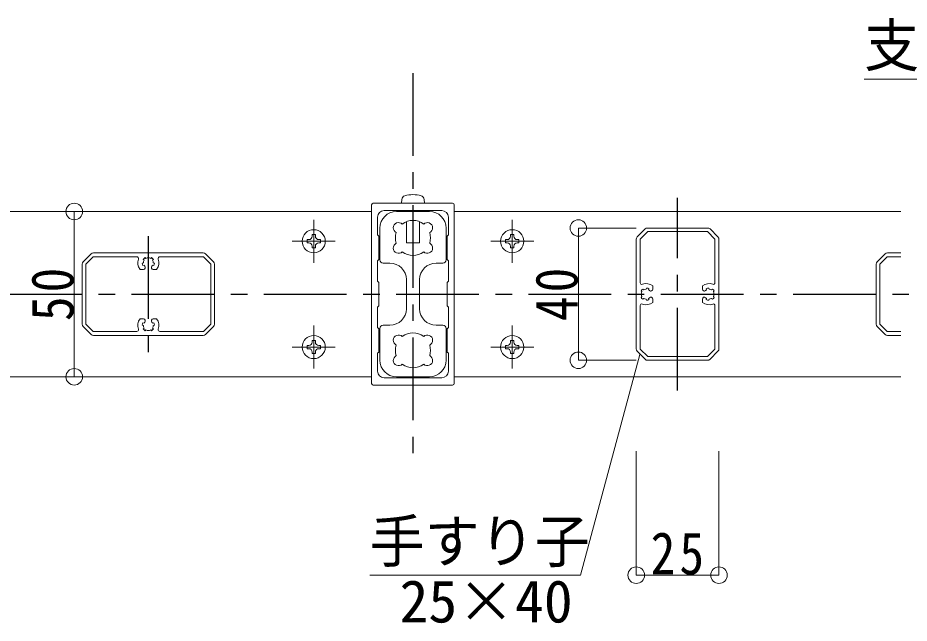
# Model space of a CAD drawing. Units: millimetres at full size, sheet at 1:5. Extents: x -1050 to 1050, y -742 to 742.
# Drawn here: x 128.6 to 398, y -351.3 to -168.2 of the extents above; entities that cross this region are included whole.
import ezdxf
from ezdxf.enums import TextEntityAlignment as Align

# ---------------------------------------------------------------- set-up
doc = ezdxf.new("R2010")
doc.units = ezdxf.units.MM
doc.header["$LTSCALE"] = 5
doc.linetypes.add('CHAIN1', pattern=[8, 5, -1, 1, -1])
doc.layers.add('0-0_通り芯', color=7, linetype='CHAIN1')
for name, color, linetype, lineweight in [('0-3_寸法', 54, 'Continuous', 20), ('0-4_手摺部材', 92, 'Continuous', 20), ('0-5_手すり子', 12, 'Continuous', 20), ('0-9_文字', 3, 'Continuous', 20), ('0-A_支柱', 6, 'Continuous', 20), ('0-B_足元', 4, 'Continuous', 20)]:
    doc.layers.add(name, color=color, linetype=linetype, lineweight=lineweight)
doc.styles.add('ＭＳ ゴシック', font='')
doc.styles.get('ＭＳ ゴシック').set_extended_font_data('MS Gothic')

# ---------------------------------------------------------------- blocks, each defined once
blk = doc.blocks.new('dimension_origin')
at = {"color": 0, "linetype": 'Continuous', "lineweight": -2}
blk.add_circle((0, 0), 1.25, dxfattribs=at)

msp = doc.modelspace()

# ---------------------------------------------------------------- linework, layer by layer
at = {"layer": '0-0_通り芯'}
for p, q in [((248.02, -184.91), (248.02, -302.944)), ((328.02, -280.944), (328.02, -222.649)), ((168.02, -234.293), (168.02, -269.293)), ((-197.043, -251.793), (922.446, -251.793))]:
    msp.add_line(p, q, dxfattribs=at)
at = {"layer": '0-3_寸法'}
for p, q in [((145.628, -226.793), (145.628, -276.793)), ((298.02, -271.793), (298.02, -231.793)), ((315.52, -231.793), (298.02, -231.793)), ((315.52, -271.793), (298.02, -271.793)), ((315.52, -299.293), (315.52, -336.793)), ((340.52, -299.293), (340.52, -336.793)), ((315.52, -336.793), (340.52, -336.793))]:
    msp.add_line(p, q, dxfattribs=at)
at = {"layer": '0-4_手摺部材'}
for p, q in [((235.52, -226.793), (103.02, -226.793)), ((260.52, -226.793), (395.52, -226.793)), ((217.52, -233.793), (217.52, -234.293)), ((217.52, -233.793), (218.52, -233.793)), ((218.52, -233.793), (218.52, -234.293)), ((277.52, -233.793), (277.52, -234.293)), ((278.52, -233.793), (277.52, -233.793)), ((278.52, -233.793), (278.52, -234.293)), ((216.02, -235.293), (216.52, -235.293)), ((216.02, -235.293), (216.02, -236.293)), ((216.02, -236.293), (216.52, -236.293)), ((219.52, -235.293), (220.02, -235.293)), ((219.52, -236.293), (220.02, -236.293)), ((220.02, -235.293), (220.02, -236.293)), ((276.52, -235.293), (276.02, -235.293)), ((276.02, -235.293), (276.02, -236.293)), ((276.52, -236.293), (276.02, -236.293)), ((280.02, -235.293), (279.52, -235.293)), ((280.02, -236.293), (279.52, -236.293)), ((280.02, -235.293), (280.02, -236.293)), ((217.52, -237.293), (217.52, -237.793)), ((217.52, -237.793), (218.52, -237.793)), ((218.52, -237.293), (218.52, -237.793)), ((277.52, -237.293), (277.52, -237.793)), ((278.52, -237.793), (277.52, -237.793)), ((278.52, -237.293), (278.52, -237.793)), ((217.52, -265.793), (218.52, -265.793)), ((217.52, -265.793), (217.52, -266.293)), ((218.52, -265.793), (218.52, -266.293)), ((278.52, -265.793), (277.52, -265.793)), ((277.52, -265.793), (277.52, -266.293)), ((278.52, -265.793), (278.52, -266.293)), ((216.02, -267.293), (216.52, -267.293)), ((216.02, -267.293), (216.02, -268.293)), ((216.02, -268.293), (216.52, -268.293)), ((217.52, -269.293), (217.52, -269.793)), ((218.52, -269.293), (218.52, -269.793)), ((219.52, -267.293), (220.02, -267.293)), ((219.52, -268.293), (220.02, -268.293)), ((220.02, -267.293), (220.02, -268.293)), ((276.02, -267.293), (276.02, -268.293)), ((276.52, -267.293), (276.02, -267.293)), ((276.52, -268.293), (276.02, -268.293)), ((277.52, -269.293), (277.52, -269.793)), ((278.52, -269.293), (278.52, -269.793)), ((280.02, -267.293), (279.52, -267.293)), ((280.02, -268.293), (279.52, -268.293)), ((280.02, -267.293), (280.02, -268.293)), ((217.52, -269.793), (218.52, -269.793)), ((278.52, -269.793), (277.52, -269.793)), ((235.52, -276.793), (103.02, -276.793)), ((260.52, -276.793), (395.52, -276.793))]:
    msp.add_line(p, q, dxfattribs=at)
at = {"layer": '0-4_手摺部材', "linetype": 'CHAIN1'}
for p, q in [((218.02, -229.293), (218.02, -242.293)), ((278.02, -229.293), (278.02, -242.293)), ((211.52, -235.793), (224.52, -235.793)), ((284.52, -235.793), (271.52, -235.793)), ((218.02, -261.293), (218.02, -274.293)), ((278.02, -261.293), (278.02, -274.293)), ((211.52, -267.793), (224.52, -267.793)), ((284.52, -267.793), (271.52, -267.793))]:
    msp.add_line(p, q, dxfattribs=at)
at = {"layer": '0-4_手摺部材'}
for centre in [(218.02, -235.793), (278.02, -235.793), (218.02, -267.793), (278.02, -267.793)]:
    msp.add_circle(centre, 3.5, dxfattribs=at)
for centre, start, end in [((216.52, -234.293), 270, 0), ((219.52, -234.293), 179.99999, 270), ((276.52, -234.293), 270, 0.00001), ((279.52, -234.293), 180, 270), ((216.52, -237.293), 0, 90), ((219.52, -237.293), 90, 180.00001), ((276.52, -237.293), 359.99999, 90), ((279.52, -237.293), 90, 180), ((216.52, -266.293), 270, 0), ((219.52, -266.293), 179.99999, 270), ((276.52, -266.293), 270, 0.00001), ((279.52, -266.293), 180, 270), ((216.52, -269.293), 0, 90), ((219.52, -269.293), 90, 180.00001), ((276.52, -269.293), 359.99999, 90), ((279.52, -269.293), 90, 180)]:
    msp.add_arc(centre, 1, start, end, dxfattribs=at)
at = {"layer": '0-5_手すり子'}
for p, q in [((318.227, -232.086), (315.813, -234.5)), ((318.976, -232.893), (316.72, -235.149)), ((318.934, -231.793), (328.02, -231.793)), ((318.976, -232.893), (337.064, -232.893)), ((337.106, -231.793), (328.02, -231.793)), ((339.32, -235.149), (337.064, -232.893)), ((340.227, -234.5), (337.813, -232.086)), ((315.52, -235.207), (315.52, -251.793)), ((316.72, -235.149), (316.72, -248.329)), ((339.32, -235.149), (339.32, -248.329)), ((340.52, -235.207), (340.52, -251.793)), ((150.727, -239.586), (148.313, -242)), ((151.434, -239.293), (168.02, -239.293)), ((184.606, -239.293), (168.02, -239.293)), ((185.313, -239.586), (187.727, -242)), ((390.727, -239.586), (388.313, -242)), ((391.434, -239.293), (395.52, -239.293)), ((151.376, -240.493), (149.12, -242.749)), ((151.376, -240.493), (164.556, -240.493)), ((166.172, -242.386), (166.52, -242.293)), ((166.466, -241.288), (166.721, -241.543)), ((167.016, -240.739), (167.27, -240.994)), ((169.025, -240.739), (168.77, -240.994)), ((169.574, -241.288), (169.319, -241.543)), ((169.868, -242.386), (169.52, -242.293)), ((171.484, -240.493), (184.664, -240.493)), ((391.376, -240.493), (389.12, -242.749)), ((391.376, -240.493), (395.52, -240.493)), ((148.02, -242.707), (148.02, -251.793)), ((149.12, -260.837), (149.12, -242.749)), ((165.522, -244.293), (166.54, -244.293)), ((166.373, -243.136), (166.721, -243.043)), ((169.667, -243.136), (169.319, -243.043)), ((170.518, -244.293), (169.5, -244.293)), ((188.02, -242.707), (188.02, -251.793)), ((388.02, -242.707), (388.02, -251.793)), ((389.12, -260.837), (389.12, -242.749)), ((317.516, -250.239), (317.77, -250.494)), ((318.613, -249.945), (318.52, -250.293)), ((319.363, -250.146), (319.27, -250.494)), ((320.52, -249.295), (320.52, -250.313)), ((335.52, -249.295), (335.52, -250.313)), ((336.677, -250.146), (336.77, -250.494)), ((337.427, -249.945), (337.52, -250.293)), ((338.525, -250.239), (338.27, -250.494)), ((148.02, -260.879), (148.02, -251.793)), ((188.02, -260.879), (188.02, -251.793)), ((315.52, -268.379), (315.52, -251.793)), ((316.966, -250.788), (317.221, -251.043)), ((316.966, -252.797), (317.221, -252.543)), ((317.516, -253.346), (317.77, -253.092)), ((319.363, -253.44), (319.27, -253.092)), ((320.52, -254.291), (320.52, -253.273)), ((335.52, -254.291), (335.52, -253.273)), ((336.677, -253.44), (336.77, -253.092)), ((338.525, -253.346), (338.27, -253.092)), ((339.074, -250.788), (338.819, -251.043)), ((339.074, -252.797), (338.819, -252.543)), ((340.52, -268.379), (340.52, -251.793)), ((388.02, -260.879), (388.02, -251.793)), ((316.72, -255.257), (316.72, -268.437)), ((318.613, -253.641), (318.52, -253.293)), ((337.427, -253.641), (337.52, -253.293)), ((339.32, -255.257), (339.32, -268.437)), ((149.12, -260.837), (151.376, -263.093)), ((165.522, -259.293), (166.54, -259.293)), ((166.172, -261.2), (166.52, -261.293)), ((166.373, -260.45), (166.721, -260.543)), ((169.667, -260.45), (169.319, -260.543)), ((170.518, -259.293), (169.5, -259.293)), ((169.868, -261.2), (169.52, -261.293)), ((184.664, -263.093), (186.92, -260.837)), ((389.12, -260.837), (391.376, -263.093)), ((148.313, -261.586), (150.727, -264)), ((151.376, -263.093), (164.556, -263.093)), ((166.466, -262.297), (166.721, -262.043)), ((167.016, -262.846), (167.27, -262.592)), ((169.025, -262.846), (168.77, -262.592)), ((169.574, -262.297), (169.319, -262.043)), ((171.484, -263.093), (184.664, -263.093)), ((185.313, -264), (187.727, -261.586)), ((388.313, -261.586), (390.727, -264)), ((391.376, -263.093), (395.52, -263.093)), ((151.434, -264.293), (168.02, -264.293)), ((184.606, -264.293), (168.02, -264.293)), ((391.434, -264.293), (395.52, -264.293)), ((315.813, -269.086), (318.227, -271.5)), ((316.72, -268.437), (318.976, -270.693)), ((340.227, -269.086), (337.813, -271.5)), ((318.934, -271.793), (328.02, -271.793)), ((337.106, -271.793), (328.02, -271.793))]:
    msp.add_line(p, q, dxfattribs=at)
for points in [[(184.664, -240.493), (186.92, -242.749), (186.92, -260.837)], [(339.32, -268.437), (337.064, -270.693), (318.976, -270.693)]]:
    msp.add_lwpolyline(points, dxfattribs=at)
for centre, radius, start, end in [((318.934, -232.793), 1, 90, 135.00008), ((337.106, -232.793), 1, 45.00004, 90), ((316.52, -235.207), 1, 135.00008, 180), ((339.52, -235.207), 1, 0, 44.99992), ((151.434, -240.293), 1, 90, 134.99992), ((184.606, -240.293), 1, 44.99996, 90), ((391.434, -240.293), 1, 90, 134.99992), ((149.02, -242.707), 1, 135.00004, 180), ((164.556, -240.993), 0.5, 339.43007, 90.00011), ((168.02, -242.293), 3.2, 159.42999, 218.68219), ((168.02, -242.293), 1.85, 182.88624, 207.11372), ((168.02, -242.293), 1.85, 122.88623, 147.11376), ((168.02, -242.293), 1.5, 149.99999, 179.99996), ((168.02, -242.293), 1.5, 90, 119.99996), ((168.02, -242.293), 1.5, 59.99997, 90), ((168.02, -242.293), 1.85, 32.88627, 57.11377), ((168.02, -242.293), 1.5, 360, 30.00003), ((168.02, -242.293), 1.85, 332.88629, 357.11377), ((168.02, -242.293), 3.2, 321.31781, 20.56998), ((171.484, -240.993), 0.5, 90, 200.57005), ((187.02, -242.707), 1, 360, 45.00008), ((389.02, -242.707), 1, 135.00004, 180), ((166.54, -243.73), 0.563, 270, 44.16807), ((168.02, -242.293), 1.5, 210.00003, 224.16826), ((169.5, -243.73), 0.563, 135.83166, 270), ((168.02, -242.293), 1.5, 315.83182, 330.00001), ((317.22, -248.329), 0.5, 180, 290.57005), ((318.52, -251.793), 1.85, 122.8862, 147.11375), ((318.52, -251.793), 3.2, 51.31782, 110.56997), ((318.52, -251.793), 1.5, 90, 119.99993), ((318.52, -251.793), 1.85, 62.88624, 87.11374), ((318.52, -251.793), 1.5, 45.83177, 60.00001), ((319.957, -250.313), 0.563, 225.83187, 0), ((337.52, -251.793), 3.2, 69.42999, 128.68219), ((336.083, -250.313), 0.563, 180, 314.16808), ((337.52, -251.793), 1.5, 120.00003, 134.16826), ((337.52, -251.793), 1.85, 92.88624, 117.11372), ((337.52, -251.793), 1.5, 59.99999, 89.99996), ((337.52, -251.793), 1.85, 32.88623, 57.11376), ((338.82, -248.329), 0.5, 249.43007, 0.00011), ((318.52, -251.793), 1.85, 212.88623, 237.11373), ((318.52, -251.793), 1.5, 150, 180), ((318.52, -251.793), 1.5, 180, 210.00001), ((318.52, -251.793), 1.5, 240, 270), ((318.52, -251.793), 1.5, 300, 314.16821), ((319.957, -253.273), 0.563, 0, 134.16828), ((336.083, -253.273), 0.563, 45.83166, 180), ((337.52, -251.793), 1.5, 225.83182, 240.00001), ((337.52, -251.793), 1.5, 270, 300.00003), ((337.52, -251.793), 1.85, 302.88627, 327.11377), ((337.52, -251.793), 1.5, 0, 29.99996), ((337.52, -251.793), 1.5, 329.99997, 360), ((317.22, -255.257), 0.5, 69.43007, 180), ((318.52, -251.793), 3.2, 249.43001, 308.6822), ((318.52, -251.793), 1.85, 272.88627, 297.11377), ((337.52, -251.793), 3.2, 231.31781, 290.56999), ((337.52, -251.793), 1.85, 242.88629, 267.11377), ((338.82, -255.257), 0.5, 0, 110.57005), ((149.02, -260.879), 1, 180, 225.00008), ((168.02, -261.293), 3.2, 141.31782, 200.56997), ((168.02, -261.293), 1.85, 152.88623, 177.11374), ((168.02, -261.293), 1.5, 180, 209.99993), ((166.54, -259.856), 0.563, 315.83187, 90), ((168.02, -261.293), 1.5, 135.83176, 150.00001), ((169.5, -259.856), 0.563, 90, 224.16828), ((168.02, -261.293), 1.5, 30, 44.16821), ((168.02, -261.293), 1.5, 330, 360), ((168.02, -261.293), 1.85, 2.88627, 27.11377), ((168.02, -261.293), 3.2, 339.43001, 38.6822), ((187.02, -260.879), 1, 315, 360), ((389.02, -260.879), 1, 180, 225.00008), ((151.434, -263.293), 1, 225.00008, 270), ((164.556, -262.593), 0.5, 270, 20.57005), ((168.02, -261.293), 1.85, 212.8862, 237.11375), ((168.02, -261.293), 1.5, 240, 270), ((168.02, -261.293), 1.5, 270, 300.00001), ((168.02, -261.293), 1.85, 302.88623, 327.11373), ((171.484, -262.593), 0.5, 159.43007, 270), ((184.606, -263.293), 1, 270, 315), ((391.434, -263.293), 1, 225.00008, 270), ((316.52, -268.379), 1, 180, 225), ((339.52, -268.379), 1, 314.99996, 360), ((318.934, -270.793), 1, 225, 270), ((337.106, -270.793), 1, 270, 315.00008)]:
    msp.add_arc(centre, radius, start, end, dxfattribs=at)
at = {"layer": '0-9_文字'}
for points in [[(535.52, -232.793), (489.52, -186.793), (384.413, -186.793)], [(316.578, -270.074), (298.701, -336.793), (234.951, -336.793)]]:
    msp.add_lwpolyline(points, dxfattribs=at)
at = {"layer": '0-A_支柱'}
for p, q in [((244.618, -223.174), (244.52, -224.293)), ((251.422, -223.174), (251.52, -224.293)), ((235.52, -224.793), (235.52, -278.793)), ((260.02, -224.293), (236.02, -224.293)), ((260.52, -278.793), (260.52, -224.793)), ((246.02, -226.493), (246.02, -226.793)), ((250.02, -226.793), (250.02, -226.493)), ((236.02, -279.293), (260.02, -279.293))]:
    msp.add_line(p, q, dxfattribs=at)
for points in [[(237.32, -228.493), (237.32, -233.893), (237.72, -234.293), (237.72, -241.293), (237.32, -241.693), (237.32, -247.893), (237.72, -248.293), (237.72, -251.793), (237.72, -255.293), (237.32, -255.693), (237.32, -261.893), (237.72, -262.293), (237.72, -269.293), (237.32, -269.693), (237.32, -275.093)], [(256.72, -226.493), (248.02, -226.493), (239.32, -226.493)], [(258.72, -275.093), (258.72, -269.693), (258.32, -269.293), (258.32, -262.293), (258.72, -261.893), (258.72, -255.693), (258.32, -255.293), (258.32, -251.793), (258.32, -248.293), (258.72, -247.893), (258.72, -241.693), (258.32, -241.293), (258.32, -234.293), (258.72, -233.893), (258.72, -228.493)], [(246.02, -229.885), (246.02, -236.293), (250.02, -236.293), (250.02, -229.885)], [(239.32, -277.093), (248.02, -277.093), (256.72, -277.093)]]:
    msp.add_lwpolyline(points, dxfattribs=at)
for centre, radius, start, end in [((245.913, -223.287), 1.3, 105.88085, 175), ((248.02, -230.693), 9, 74.11915, 105.88085), ((250.127, -223.287), 1.3, 5, 74.11915), ((236.02, -224.793), 0.5, 90, 180), ((260.02, -224.793), 0.5, 360, 90), ((239.32, -228.493), 2, 90, 180), ((256.72, -228.493), 2, 0, 90), ((239.32, -275.093), 2, 180, 270), ((256.72, -275.093), 2, 270, 0), ((236.02, -278.793), 0.5, 180, 270), ((260.02, -278.793), 0.5, 270, 360)]:
    msp.add_arc(centre, radius, start, end, dxfattribs=at)
at = {"layer": '0-B_足元'}
for p, q in [((243.02, -226.793), (253.02, -226.793)), ((238.02, -241.393), (238.02, -231.793)), ((258.02, -241.393), (258.02, -231.793)), ((241.02, -242.393), (239.02, -242.393)), ((255.02, -242.393), (257.02, -242.393)), ((246.02, -247.393), (246.02, -256.193)), ((250.02, -247.393), (250.02, -256.193)), ((241.02, -261.193), (239.02, -261.193)), ((255.02, -261.193), (257.02, -261.193)), ((238.02, -262.193), (238.02, -271.793)), ((258.02, -262.193), (258.02, -271.793)), ((243.02, -276.793), (253.02, -276.793))]:
    msp.add_line(p, q, dxfattribs=at)
for centre, radius, start, end in [((243.02, -231.793), 5, 90, 180), ((253.02, -231.793), 5, 0, 90), ((243.679, -231.753), 1.6, 46.3184, 243.6816), ((248.02, -234.793), 5.3, 52.3632, 127.6368), ((252.362, -231.753), 1.6, 296.3184, 133.6816), ((248.02, -234.793), 5.3, 162.3632, 197.6368), ((248.02, -234.793), 5.3, 342.3632, 17.6368), ((243.679, -237.833), 1.6, 116.3184, 313.6816), ((252.362, -237.833), 1.6, 226.3184, 63.6816), ((248.02, -234.793), 5.3, 232.36321, 307.63679), ((239.02, -241.393), 1, 180, 270), ((241.02, -247.393), 5, 0, 90), ((255.02, -247.393), 5, 90, 180), ((257.02, -241.393), 1, 270, 360), ((241.02, -256.193), 5, 270, 360), ((255.02, -256.193), 5, 180, 270), ((239.02, -262.193), 1, 90, 180), ((257.02, -262.193), 1, 0, 90), ((248.02, -268.793), 5.3, 52.36321, 127.63679), ((243.679, -265.753), 1.6, 46.3184, 243.6816), ((252.362, -265.753), 1.6, 296.3184, 133.6816), ((248.02, -268.793), 5.3, 162.3632, 197.6368), ((248.02, -268.793), 5.3, 342.3632, 17.6368), ((243.02, -271.793), 5, 180, 270), ((243.679, -271.833), 1.6, 116.3184, 313.6816), ((252.362, -271.833), 1.6, 226.3184, 63.6816), ((253.02, -271.793), 5, 270, 360), ((248.02, -268.793), 5.3, 232.3632, 307.6368)]:
    msp.add_arc(centre, radius, start, end, dxfattribs=at)

# ---------------------------------------------------------------- block references
at = {"layer": '0-3_寸法', "xscale": 2, "yscale": 2}
for p, rotation in [((145.628, -226.793), 90), ((298.02, -231.793), 90), ((298.02, -271.793), 270), ((145.628, -276.793), 270), ((315.52, -336.793), 180)]:
    msp.add_blockref('dimension_origin', p, dxfattribs=dict(at, rotation=rotation))
msp.add_blockref('dimension_origin', (340.52, -336.793), dxfattribs=at)

# ---------------------------------------------------------------- texts
at = {"layer": '0-3_寸法', "char_height": 12.83, "attachment_point": 7, "rotation": 90, "style": 'ＭＳ ゴシック'}
for s, insert in [('\\T1.17;\\W0.85;50', (145.628, -259.918)), ('\\T1.17;\\W0.85;40', (298.02, -259.918))]:
    msp.add_mtext(s, dxfattribs=dict(at, insert=insert))
at = {"layer": '0-3_寸法', "insert": (319.895, -336.793), "char_height": 12.83, "attachment_point": 7, "style": 'ＭＳ ゴシック'}
msp.add_mtext('\\T1.17;\\W0.85;25', dxfattribs=at)
at = {"layer": '0-9_文字', "style": 'ＭＳ ゴシック', "width": 0.95}
for s, p in [('支柱\u300025×55', (384.413, -186.793)), ('手すり子', (234.951, -336.793))]:
    msp.add_text(s, height=12.83, dxfattribs=at).set_placement(p, align=Align.BOTTOM_LEFT)
at = {"layer": '0-9_文字', "style": 'ＭＳ ゴシック'}
msp.add_text('25×40', height=12.83, dxfattribs=at).set_placement((243.937, -354.96), align=Align.BOTTOM_LEFT)

doc.saveas('drawing.dxf')
